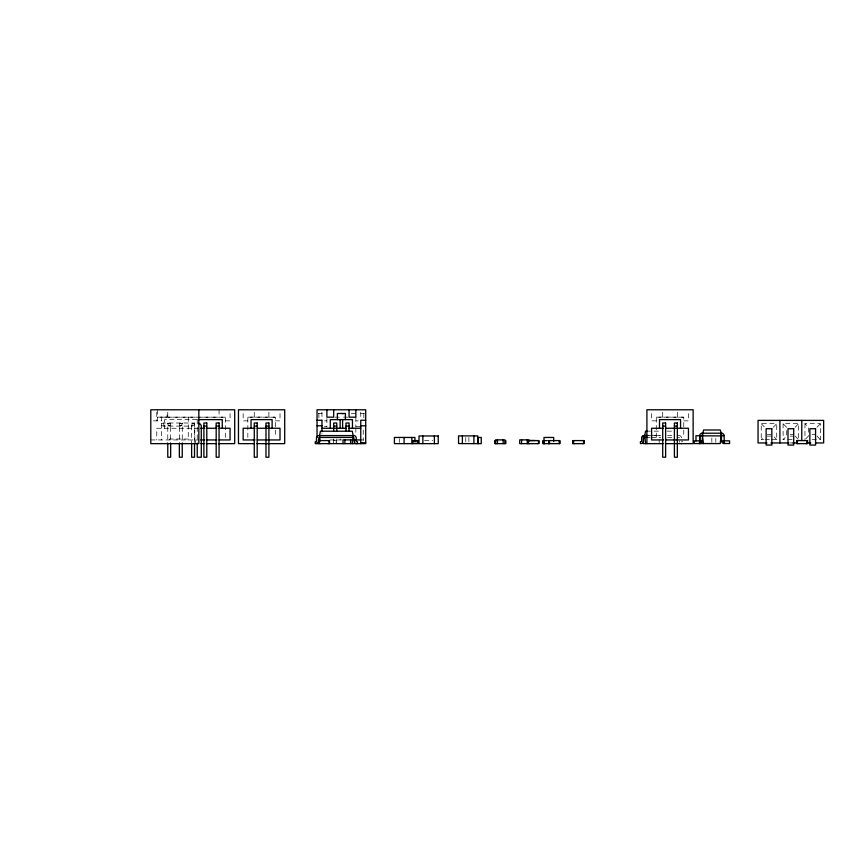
<?xml version="1.0" encoding="UTF-8"?>
<svg xmlns="http://www.w3.org/2000/svg" width="867" height="867" viewBox="0 0 867 867"><rect width="100%" height="100%" fill="white"/><g stroke="black" fill="none" stroke-linecap="round" stroke-linejoin="round"><path stroke-width="0.65" stroke-dasharray="4.33 3.25" d="M681.429 441.14L682.665 441.704M167.775 426.098L168.35 425.48L167.775 423.009L167.775 443.644M170.669 426.098L170.084 425.48L170.669 423.009L170.669 443.644M179.35 426.098L179.924 425.48L179.35 423.009L179.35 443.644M182.243 426.098L181.669 425.48L182.243 423.009L182.243 443.644M191.629 423.009L192.203 423.627L191.629 426.098L194.522 426.098L193.937 423.627L194.522 423.009L191.629 423.009L191.629 443.644M763.816 439.667L761.226 439.667L763.816 437.001M773.288 427.236L776.724 423.681L761.226 423.681L761.226 439.667M792.135 439.667L783.096 439.667L786.542 436.112L786.542 427.236L783.096 423.681L798.594 423.681L798.594 438.334M795.147 427.236L798.594 423.681M805.833 438.778L808.412 436.112L808.412 427.236L804.966 423.681L820.464 423.681L820.464 439.667L811.425 439.667M817.017 427.236L820.464 423.681M336.136 440.88L336.754 440.263L333.676 440.263L336.136 440.88L336.136 442.723M188.269 423.009L163.83 423.009L160.568 423.627L160.568 425.48L163.83 426.098L188.269 426.098M225.431 437.401L225.431 417.168L161.403 417.168L161.403 439.948M247.832 437.401L247.832 417.168L254.269 417.081L275.338 417.168L275.338 437.401M656.276 437.401L656.276 417.168L662.713 417.081L683.77 417.168L683.77 437.401M318.276 413.472L321.971 413.472M351.33 413.472L355.849 413.472M360.77 413.472L364.465 413.472M225.431 417.168L157.306 417.168L167.082 417.081L167.082 412.215M247.832 417.168L275.338 417.168M334.911 417.168L339.831 417.168L339.831 414.697M347.84 417.168L342.909 417.168L342.909 413.472M656.276 417.168L683.77 417.168M196.776 419.628L164.589 419.628L164.589 428.255M153.394 420.863L161.403 420.863M225.431 420.863L230.069 420.863L230.069 412.237M247.832 420.863L243.15 420.863L243.15 412.237M275.338 420.863L280.019 420.863L280.019 412.237M324.431 420.863L326.902 420.863M355.849 420.863L358.309 420.863M656.276 420.863L651.594 420.863L651.594 412.237M683.77 420.863L688.452 420.863L688.452 412.237M168.35 423.627L170.084 423.627M179.924 423.627L181.669 423.627M192.203 423.627L193.937 423.627M168.35 425.48L170.084 425.48M179.924 425.48L181.669 425.48M192.203 425.48L193.937 425.48M324.431 426.401L326.902 426.401M355.849 426.401L360.77 426.401M198.836 428.255L156.775 428.255L156.775 439.948M648.278 431.137L650.445 431.137M654.119 431.137L660.611 431.137M667.102 431.137L673.594 431.137M767.262 434.616L771.836 434.616M790.281 434.616L793.706 434.616M812.141 434.616L815.565 434.616M644.755 435.494L650.131 435.494M651.475 435.494L660.871 435.494M667.579 435.494L672.955 435.494M678.319 435.494L679.273 435.505A2.493 2.493 0 0 1 681.408 437.651L681.429 437.922M647.281 435.711L659.18 435.711L659.18 438.019M767.132 436.112L770.828 436.112M790.238 436.112L792.687 436.112M647.443 437.358L650.131 437.358M651.475 437.358L660.871 437.358M667.579 437.358L672.955 437.358M678.319 437.358L679.544 437.813M188.269 439.027L169.531 439.027L169.531 439.948M765.106 439.667L770.275 439.667M771.565 439.667L776.724 439.667L776.724 423.681M150.793 439.948L198.836 439.948M330.002 439.948L344.676 439.948M360.77 439.948L363.24 439.948M424.537 440.588L432.687 440.588M545.05 440.588L547.803 440.588M543.967 440.935L547.218 440.935M790.205 442.95L792.774 442.95M817.017 436.112L820.464 439.667M795.147 436.112L798.594 439.667M761.226 423.681L764.672 427.236M774.144 437.001L776.724 439.667M804.966 423.681L804.966 439.667M783.096 423.681L783.096 439.667M715.817 438.355L715.817 442.322M711.85 438.019L711.85 442.658M677.333 412.215L677.333 417.081M662.713 412.215L662.713 417.081M659.18 439.179L659.18 442.658M468.874 437.456L468.874 441.52M465.774 437.456L465.774 442.408M399.438 438.691L399.438 442.408M363.858 413.472L363.858 418.393M363.24 430.097L363.24 440.544M360.77 412.237L360.77 418.393M355.849 417.168L355.849 426.542M355.849 427.886L355.849 435.028M340.146 439.027L340.146 439.948M336.754 438.93L336.754 442.419M333.676 438.93L333.676 443.08M326.902 418.393L326.902 426.542M321.971 412.237L321.971 420.863M321.971 432.893L321.971 433.489M318.893 413.472L318.893 418.393M268.9 412.215L268.9 417.081M254.269 412.215L254.269 417.081M219.069 409.777L219.069 417.081M197.232 419.628L197.232 442.419M195.606 439.948L195.606 443.644M194.793 428.255L194.793 439.948M194.522 423.009L194.522 443.644M188.269 417.168L188.269 439.948M167.775 412.215L167.775 417.168M163.83 423.009L163.83 426.098M157.306 409.777L157.306 420.863M156.775 412.237L156.775 420.863M679.75 442.3A2.2 2.2 0 0 1 679.565 441.086"/><path stroke-width="1.3" d="M703.505 443.568L702.454 435.841L703.505 429.989L720.217 429.989L721.257 433.121L720.217 443.568L694.239 443.568L694.239 440.859L699.604 440.826L699.734 435.212A2.818 2.818 0 0 1 701.728 433.218L722.092 433.218A2.818 2.818 0 0 1 724.086 435.212L724.194 440.804L729.581 440.859L729.581 443.568L723.555 443.481A2.818 2.818 0 0 1 721.561 441.487L721.463 435.917L724.14 435.592M699.886 443.525L699.561 440.848L699.528 443.568L700.265 443.481A2.818 2.818 0 0 0 702.259 441.487L702.433 435.841L721.452 435.895M699.636 440.783L702.303 441.108M721.712 433.175L721.366 435.841L721.366 433.121M723.934 443.525L724.292 440.859L724.292 443.568M352.468 442.408L353.14 435.57L352.305 431.213L320.411 431.213L319.576 435.57L320.075 441.162M721.517 441.108L724.183 440.75M198.109 419.628L222.255 419.628L222.255 428.255M317.04 420.246L321.971 420.246L321.971 430.997M365.701 420.246L360.77 420.246L360.77 443.644M317.04 425.784L321.971 425.784M360.77 425.784L365.701 425.784M203.897 426.098L206.79 426.098M216.176 426.098L219.069 426.098M254.269 426.098L257.196 426.098M265.974 426.098L268.9 426.098M333.676 426.098L336.754 426.098M345.998 426.098L349.076 426.098M662.713 426.098L665.628 426.098M674.407 426.098L677.333 426.098M200.754 428.255L204.742 428.255M206.79 428.255L216.739 428.255M219.069 428.255L230.069 428.255L230.069 439.948L219.069 439.948M255.006 428.255L243.15 428.255L243.15 439.948L255.006 439.948M257.196 428.255L280.019 428.255L280.019 439.948L257.196 439.948M321.971 428.255L346.052 428.255M348.729 428.255L360.77 428.255M663.439 428.255L651.594 428.255L651.594 439.948L663.439 439.948M665.628 428.255L688.452 428.255L688.452 439.948L665.628 439.948M647.205 431.137L645.59 431.137L644.755 435.494L645.59 443.568M647.443 435.494L643.813 435.505A2.493 2.493 0 0 0 641.667 437.651L641.634 441.52L640.42 441.704L640.42 443.568L641.342 443.568A2.2 2.2 0 0 0 643.509 441.086L643.693 437.542L647.443 437.358M529.163 439.872L519.723 439.872L519.723 443.644L538.949 443.644L538.949 440.588L528.09 440.588L528.09 443.644M200.754 439.948L204.742 439.948M206.79 439.948L216.739 439.948M352.75 439.948L360.77 439.948M544.313 440.588L542.959 440.588L542.959 443.644L559.779 443.644L559.779 440.588L548.789 440.588L548.789 443.644M412.67 440.935L418.1 440.935M529.444 440.935L528.426 440.935L528.426 443.308L529.444 443.644M544.313 440.935L543.295 440.935L543.295 443.308L544.313 443.644M550.263 443.308L549.255 443.308L549.136 440.935L550.155 440.588M319.511 442.723L317.04 442.723L317.04 443.644L365.701 443.644L365.701 409.777L317.04 409.777L317.04 437.51M360.77 442.723L365.701 442.723M767.046 442.95L758.051 442.95L758.051 420.397L823.65 420.397L823.65 442.95L815.934 442.95M770.904 442.95L788.916 442.95M792.774 442.95L796.632 442.95M806.928 442.95L810.786 442.95M412.67 443.308L418.1 443.308M558.413 443.308L559.432 443.308L559.432 440.935L558.305 440.588M200.862 443.644L203.897 443.644M206.281 443.644L216.176 443.644M218.462 443.644L234.697 443.644L234.697 409.777L150.793 409.777L150.793 443.644L198.836 443.644L198.836 409.777M254.324 443.644L238.468 443.644L238.468 409.777L284.701 409.777L284.701 443.644L256.957 443.644M663.157 443.644L643.303 443.644L643.303 435.711M665.401 443.644L693.134 443.644L693.134 409.777L646.912 409.777L646.912 443.644M699.68 435.592L702.357 435.949M198.294 423.118L200.472 424.223L201.274 425.697L201.307 457.223L197.232 457.223L197.232 443.644M702.107 433.175L702.454 435.841M806.212 440.588L807.231 440.935L807.231 443.308L806.212 443.644M801.78 420.397L801.78 440.295M798.063 440.588L797.044 440.935L797.044 443.308L798.063 443.644M779.91 420.397L779.91 442.95M699.94 440.338L699.94 435.711L695.973 435.711L695.973 441M680.552 428.255L680.552 419.628L659.494 419.628L659.494 428.255M582.689 440.588L583.697 440.935L583.697 443.308L582.689 443.644M574.539 440.588L573.521 440.935L573.521 443.308L574.539 443.644M573.174 440.588L573.174 443.644M559.659 440.588L559.659 443.644M553.688 441.52L553.688 437.456L544.01 437.456L544.01 443.644M549.255 440.935L549.396 443.644M548.909 440.588L548.909 443.644M543.967 440.588L543.967 443.644M537.594 440.588L538.613 440.935L538.613 443.308L537.594 443.644M535.253 440.512L529.824 440.512M527.277 439.872L527.277 443.644M521.609 439.872L521.609 443.644M505.764 440.588L505.764 443.644L494.905 443.644L494.905 440.588L496.26 440.588L495.241 440.935L495.241 443.308L496.26 443.644M505.428 440.935L505.428 443.308M505.038 443.644L505.038 439.872L495.599 439.872L495.599 443.644M503.153 439.872L503.153 443.644M497.485 439.872L497.485 443.644M478.161 443.644L478.161 437.456L481.25 437.456L481.25 443.644L458.545 443.568L458.545 435.895L477.739 435.895L477.739 443.568M473.902 435.895L473.902 443.568M462.382 435.895L462.382 443.568M434.378 435.971L434.378 443.644M422.868 435.971L422.868 443.644M414.925 441.173L414.925 437.456L394.42 437.456L394.42 443.644L418.1 443.644L418.1 440.588L412.67 440.588L412.67 443.644M411.825 437.456L411.825 443.644M404.098 437.456L404.098 443.644M357.475 443.644L357.475 441.78L356.229 441.498L356.229 437.727A2.493 2.493 0 0 0 354.083 435.581L318.623 435.581A2.493 2.493 0 0 0 316.488 437.727L316.444 441.585L315.23 441.78L315.23 443.644L316.152 443.644A2.2 2.2 0 0 0 318.33 441.162L318.872 437.434L353.758 437.434L354.375 441.162A2.2 2.2 0 0 0 356.554 443.644M355.849 409.777L355.849 417.168L349.076 417.168L349.076 409.777M352.457 428.255L352.457 419.628L330.284 419.628L330.284 428.255M352.457 443.644L352.457 439.872L343.018 439.872L343.018 443.644M350.571 439.872L350.571 443.644M349.076 431.148L349.076 423.009L345.998 423.009L345.998 431.148M345.38 419.628L345.38 413.472L337.371 413.472L337.371 419.628M344.903 439.872L344.903 443.644M342.606 419.628L342.606 428.255M340.146 419.628L340.146 428.255M336.754 431.148L336.754 423.009L333.676 423.009L333.676 431.148M333.676 409.777L333.676 417.168L326.902 417.168L326.902 409.777M329.525 443.644L329.525 440.588L318.655 440.588L318.655 443.644M328.16 440.588L329.178 440.935L329.178 443.308L328.16 443.644M320.01 440.588L318.991 440.935L318.991 443.308L320.01 443.644M272.119 428.255L272.119 419.628L251.051 419.628L251.051 428.255M194.522 443.644L194.522 457.223L191.629 457.223L191.629 443.644M182.243 443.644L182.243 457.223L179.35 457.223L179.35 443.644M170.669 443.644L170.669 457.223L167.775 457.223L167.775 443.644M681.744 443.568A2.2 2.2 0 0 1 681.126 443.481M206.79 423.009L203.897 423.009L203.897 457.223L206.79 457.223L206.79 423.009M219.069 423.009L216.176 423.009L216.176 457.223L219.069 457.223L219.069 423.009M257.196 423.009L254.269 423.009L254.269 457.223L257.196 457.223L257.196 423.009M268.9 423.009L265.974 423.009L265.974 457.223L268.9 457.223L268.9 423.009M665.628 423.009L662.713 423.009L662.713 457.223L665.628 457.223L665.628 423.009M677.333 423.009L674.407 423.009L674.407 457.223L677.333 457.223L677.333 423.009M771.836 428.732L766.125 428.732L766.125 445.064L771.836 445.064L771.836 428.732M793.706 428.732L787.995 428.732L787.995 445.064L793.706 445.064L793.706 428.732M815.565 428.732L809.865 428.732L809.865 445.064L815.565 445.064L815.565 428.732M438.225 435.971L419.021 435.971L419.021 443.644L438.225 443.644L438.225 435.971M584.044 440.588L572.827 440.588L572.827 443.644L584.044 443.644L584.044 440.588M807.567 440.588L796.708 440.588L796.708 443.644L807.567 443.644L807.567 440.588"/></g></svg>
